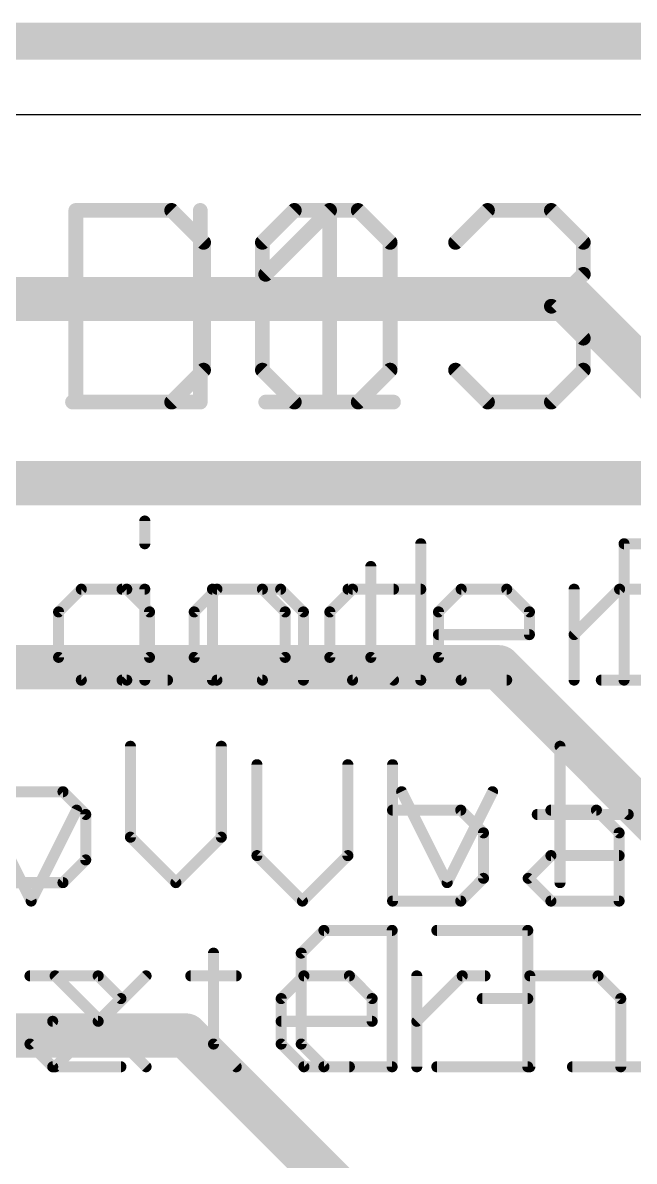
# Model space of a CAD drawing. Extents: x -0.4 to 36.2, y -3.8 to 29.2.
# Drawn here: x 11.58 to 15.79, y 18.18 to 26.04 of the extents above; entities that cross this region are included whole.
import ezdxf

# ---------------------------------------------------------------- set-up
doc = ezdxf.new("R2010")
doc.units = 0
for name, color, linetype in [('1', 12, 'CONTINUOUS'), ('20', 53, 'CONTINUOUS'), ('51', 253, 'CONTINUOUS'), ('52', 253, 'CONTINUOUS')]:
    doc.layers.add(name, color=color, linetype=linetype)

msp = doc.modelspace()

# ---------------------------------------------------------------- linework, layer by layer
at = {"layer": '1'}
for points, const_width in [([(36.068, 25.908), (-0.254, 25.908)], 0.254), ([(1.27, 24.13), (15.367, 24.13)], 0.3048), ([(15.367, 24.13), (20.193, 19.304)], 0.3048), ([(1.27, 21.59), (14.859, 21.59)], 0.3048), ([(14.859, 21.59), (17.78, 18.669)], 0.3048), ([(1.27, 19.05), (12.7, 19.05)], 0.3048), ([(12.7, 19.05), (15.24, 16.51)], 0.3048)]:
    msp.add_lwpolyline(points, dxfattribs=dict(at, const_width=const_width))
at = {"layer": '1', "const_width": 0.1524}
for points in [[(15.4209, 24.1839, 1), (15.3131, 24.0761)], [(15.367, 24.0538, 1), (15.367, 24.2062)], [(14.9129, 21.6439, 1), (14.8051, 21.5361)], [(14.859, 21.5138, 1), (14.859, 21.6662)], [(12.7539, 19.1039, 1), (12.6461, 18.9961)], [(12.7, 18.9738, 1), (12.7, 19.1262)]]:
    msp.add_lwpolyline(points, format="xyb", dxfattribs=at)
at = {"layer": '20'}
msp.add_line((31.75, 25.4), (3.81, 25.4), dxfattribs=at)
at = {"layer": '51'}
for points, const_width in [([(11.9413, 24.7407), (11.9413, 23.4188)], 0.1016), ([(12.6022, 24.7407), (11.9413, 24.7407)], 0.1016), ([(12.8225, 24.5204), (12.6022, 24.7407)], 0.1016), ([(13.251, 24.3001), (13.6916, 24.7407)], 0.1016), ([(13.6916, 24.7407), (13.6916, 23.4188)], 0.1016), ([(14.5607, 24.5204), (14.781, 24.7407)], 0.1016), ([(14.781, 24.7407), (15.2217, 24.7407)], 0.1016), ([(15.2217, 24.7407), (15.442, 24.5204)], 0.1016), ([(12.8225, 23.6391), (12.8225, 24.5204)], 0.1016), ([(15.442, 24.5204), (15.442, 24.3001)], 0.1016), ([(15.442, 24.3001), (15.2217, 24.0798)], 0.1016), ([(15.2217, 24.0798), (15.0013, 24.0798)], 0.1016), ([(15.2217, 24.0798), (15.442, 23.8594)], 0.1016), ([(15.442, 23.8594), (15.442, 23.6391)], 0.1016), ([(12.6022, 23.4188), (12.8225, 23.6391)], 0.1016), ([(14.781, 23.4188), (14.5607, 23.6391)], 0.1016), ([(15.442, 23.6391), (15.2217, 23.4188)], 0.1016), ([(11.9413, 23.4188), (12.6022, 23.4188)], 0.1016), ([(13.251, 23.4188), (14.1323, 23.4188)], 0.1016), ([(15.2217, 23.4188), (14.781, 23.4188)], 0.1016), ([(7.874, 22.86), (26.035, 22.86)], 0.254), ([(12.417, 22.5985), (12.417, 22.4417)], 0.0762), ([(13.9762, 22.2849), (13.9762, 21.6579)], 0.0762), ([(12.2603, 22.1282), (12.417, 22.1282)], 0.0762), ([(12.417, 22.1282), (12.417, 21.5011)], 0.0762), ([(12.8839, 21.5011), (12.8839, 22.1282)], 0.0762), ([(12.8839, 22.1282), (13.3542, 22.1282)], 0.0762), ([(13.3542, 22.1282), (13.511, 21.9714)], 0.0762), ([(13.8194, 22.1282), (14.133, 22.1282)], 0.0762), ([(14.4431, 21.9714), (14.5999, 22.1282)], 0.0762), ([(14.5999, 22.1282), (14.9134, 22.1282)], 0.0762), ([(14.9134, 22.1282), (15.0702, 21.9714)], 0.0762), ([(15.3786, 21.5011), (15.3786, 22.1282)], 0.0762), ([(15.3786, 21.8146), (15.6922, 22.1282)], 0.0762), ([(15.6922, 22.1282), (15.8489, 22.1282)], 0.0762), ([(13.511, 21.9714), (13.511, 21.5011)], 0.0762), ([(14.4431, 21.6579), (14.4431, 21.9714)], 0.0762), ([(15.0702, 21.9714), (15.0702, 21.8146)], 0.0762), ([(15.0702, 21.8146), (14.4431, 21.8146)], 0.0762), ([(13.9762, 21.6579), (14.133, 21.5011)], 0.0762), ([(14.5999, 21.5011), (14.4431, 21.6579)], 0.0762), ([(12.2603, 21.5011), (12.5738, 21.5011)], 0.0762), ([(14.9134, 21.5011), (14.5999, 21.5011)], 0.0762), ([(13.1907, 20.9177), (13.1907, 20.2906)], 0.0762), ([(13.8178, 20.2906), (13.8178, 20.9177)], 0.0762), ([(14.1263, 20.9177), (14.1263, 19.9771)], 0.0762), ([(11.3197, 20.6042), (11.6332, 19.9771)], 0.0762), ([(11.6332, 19.9771), (11.9468, 20.6042)], 0.0762), ([(14.5966, 20.6042), (14.1263, 20.6042)], 0.0762), ([(14.7533, 20.4474), (14.5966, 20.6042)], 0.0762), ([(15.2185, 20.6042), (15.5321, 20.6042)], 0.0762), ([(15.5321, 20.6042), (15.6888, 20.4474)], 0.0762), ([(14.7533, 20.1339), (14.7533, 20.4474)], 0.0762), ([(15.6888, 20.4474), (15.6888, 19.9771)], 0.0762), ([(13.1907, 20.2906), (13.5043, 19.9771)], 0.0762), ([(13.5043, 19.9771), (13.8178, 20.2906)], 0.0762), ([(15.0618, 20.1339), (15.2185, 20.2906)], 0.0762), ([(15.2185, 20.2906), (15.6888, 20.2906)], 0.0762), ([(14.5966, 19.9771), (14.7533, 20.1339)], 0.0762), ([(15.2185, 19.9771), (15.0618, 20.1339)], 0.0762), ([(14.1263, 19.9771), (14.5966, 19.9771)], 0.0762), ([(15.6888, 19.9771), (15.2185, 19.9771)], 0.0762), ([(12.8911, 19.6179), (12.8911, 18.9909)], 0.0762), ([(11.7988, 19.4612), (12.4258, 18.8341)], 0.0762), ([(11.7988, 18.8341), (12.4258, 19.4612)], 0.0762), ([(12.7343, 19.4612), (13.0478, 19.4612)], 0.0762), ([(13.358, 19.3044), (13.5147, 19.4612)], 0.0762), ([(13.5147, 19.4612), (13.8283, 19.4612)], 0.0762), ([(13.8283, 19.4612), (13.985, 19.3044)], 0.0762), ([(14.2935, 18.8341), (14.2935, 19.4612)], 0.0762), ([(14.2935, 19.1476), (14.607, 19.4612)], 0.0762), ([(14.607, 19.4612), (14.7638, 19.4612)], 0.0762), ([(15.0731, 18.8341), (15.0731, 19.4612)], 0.0762), ([(15.0731, 19.4612), (15.5434, 19.4612)], 0.0762), ([(15.5434, 19.4612), (15.7002, 19.3044)], 0.0762), ([(13.358, 18.9909), (13.358, 19.3044)], 0.0762), ([(13.985, 19.3044), (13.985, 19.1476)], 0.0762), ([(15.7002, 19.3044), (15.7002, 18.8341)], 0.0762), ([(13.985, 19.1476), (13.358, 19.1476)], 0.0762), ([(12.8911, 18.9909), (13.0478, 18.8341)], 0.0762), ([(13.5147, 18.8341), (13.358, 18.9909)], 0.0762), ([(13.8283, 18.8341), (13.5147, 18.8341)], 0.0762)]:
    msp.add_lwpolyline(points, dxfattribs=dict(at, const_width=const_width))
for points, const_width in [([(11.9666, 24.7407, 1), (11.9159, 24.7407)], 0.0508), ([(11.9413, 24.7661, 1), (11.9413, 24.7153)], 0.0508), ([(12.6202, 24.7587, 1), (12.5843, 24.7228)], 0.0508), ([(12.6022, 24.7153, 1), (12.6022, 24.7661)], 0.0508), ([(13.717, 24.7407, 1), (13.6662, 24.7407)], 0.0508), ([(13.7096, 24.7228, 1), (13.6737, 24.7587)], 0.0508), ([(14.781, 24.7661, 1), (14.781, 24.7153)], 0.0508), ([(14.799, 24.7228, 1), (14.7631, 24.7587)], 0.0508), ([(15.2396, 24.7587, 1), (15.2037, 24.7228)], 0.0508), ([(15.2217, 24.7153, 1), (15.2217, 24.7661)], 0.0508), ([(12.8479, 24.5204, 1), (12.7971, 24.5204)], 0.0508), ([(12.8046, 24.5024, 1), (12.8405, 24.5384)], 0.0508), ([(14.5427, 24.5384, 1), (14.5787, 24.5024)], 0.0508), ([(15.4674, 24.5204, 1), (15.4166, 24.5204)], 0.0508), ([(15.424, 24.5024, 1), (15.4599, 24.5384)], 0.0508), ([(13.233, 24.318, 1), (13.2689, 24.2821)], 0.0508), ([(15.4599, 24.2821, 1), (15.424, 24.318)], 0.0508), ([(15.4166, 24.3001, 1), (15.4674, 24.3001)], 0.0508), ([(15.0013, 24.1052, 1), (15.0013, 24.0544)], 0.0508), ([(15.2396, 24.0977, 1), (15.2037, 24.0618)], 0.0508), ([(15.2037, 24.0977, 1), (15.2396, 24.0618)], 0.0508), ([(15.2217, 24.0544, 1), (15.2217, 24.1052)], 0.0508), ([(15.4674, 23.8594, 1), (15.4166, 23.8594)], 0.0508), ([(15.424, 23.8415, 1), (15.4599, 23.8774)], 0.0508), ([(12.7971, 23.6391, 1), (12.8479, 23.6391)], 0.0508), ([(12.8405, 23.6212, 1), (12.8046, 23.6571)], 0.0508), ([(14.5787, 23.6571, 1), (14.5427, 23.6212)], 0.0508), ([(15.4166, 23.6391, 1), (15.4674, 23.6391)], 0.0508), ([(15.4599, 23.6212, 1), (15.424, 23.6571)], 0.0508), ([(11.9413, 23.4442, 1), (11.9413, 23.3934)], 0.0508), ([(11.9159, 23.4188, 1), (11.9666, 23.4188)], 0.0508), ([(12.5843, 23.4368, 1), (12.6202, 23.4008)], 0.0508), ([(12.6022, 23.3934, 1), (12.6022, 23.4442)], 0.0508), ([(13.251, 23.4442, 1), (13.251, 23.3934)], 0.0508), ([(13.6662, 23.4188, 1), (13.717, 23.4188)], 0.0508), ([(14.1323, 23.3934, 1), (14.1323, 23.4442)], 0.0508), ([(14.781, 23.4442, 1), (14.781, 23.3934)], 0.0508), ([(14.7631, 23.4008, 1), (14.799, 23.4368)], 0.0508), ([(15.2037, 23.4368, 1), (15.2396, 23.4008)], 0.0508), ([(15.2217, 23.3934, 1), (15.2217, 23.4442)], 0.0508), ([(12.4361, 22.5985, 1), (12.398, 22.5985)], 0.0381), ([(12.398, 22.4417, 1), (12.4361, 22.4417)], 0.0381), ([(13.9953, 22.2849, 1), (13.9572, 22.2849)], 0.0381), ([(12.2603, 22.1472, 1), (12.2603, 22.1091)], 0.0381), ([(12.4361, 22.1282, 1), (12.398, 22.1282)], 0.0381), ([(12.417, 22.1091, 1), (12.417, 22.1472)], 0.0381), ([(12.8839, 22.1472, 1), (12.8839, 22.1091)], 0.0381), ([(12.903, 22.1282, 1), (12.8649, 22.1282)], 0.0381), ([(13.3677, 22.1416, 1), (13.3408, 22.1147)], 0.0381), ([(13.3542, 22.1091, 1), (13.3542, 22.1472)], 0.0381), ([(13.8194, 22.1472, 1), (13.8194, 22.1091)], 0.0381), ([(14.133, 22.1091, 1), (14.133, 22.1472)], 0.0381), ([(14.5999, 22.1472, 1), (14.5999, 22.1091)], 0.0381), ([(14.6134, 22.1147, 1), (14.5864, 22.1416)], 0.0381), ([(14.9269, 22.1416, 1), (14.9, 22.1147)], 0.0381), ([(14.9134, 22.1091, 1), (14.9134, 22.1472)], 0.0381), ([(15.3977, 22.1282, 1), (15.3596, 22.1282)], 0.0381), ([(15.6922, 22.1472, 1), (15.6922, 22.1091)], 0.0381), ([(15.7057, 22.1147, 1), (15.6787, 22.1416)], 0.0381), ([(13.5301, 21.9714, 1), (13.492, 21.9714)], 0.0381), ([(13.4975, 21.9579, 1), (13.5245, 21.9849)], 0.0381), ([(14.4622, 21.9714, 1), (14.4241, 21.9714)], 0.0381), ([(14.4297, 21.9849, 1), (14.4566, 21.9579)], 0.0381), ([(15.0892, 21.9714, 1), (15.0511, 21.9714)], 0.0381), ([(15.0567, 21.9579, 1), (15.0837, 21.9849)], 0.0381), ([(14.4431, 21.8337, 1), (14.4431, 21.7956)], 0.0381), ([(15.0511, 21.8146, 1), (15.0892, 21.8146)], 0.0381), ([(15.0702, 21.7956, 1), (15.0702, 21.8337)], 0.0381), ([(15.3652, 21.8281, 1), (15.3921, 21.8012)], 0.0381), ([(13.9897, 21.6713, 1), (13.9627, 21.6444)], 0.0381), ([(13.9572, 21.6579, 1), (13.9953, 21.6579)], 0.0381), ([(14.4241, 21.6579, 1), (14.4622, 21.6579)], 0.0381), ([(14.4566, 21.6713, 1), (14.4297, 21.6444)], 0.0381), ([(12.2603, 21.5202, 1), (12.2603, 21.4821)], 0.0381), ([(12.398, 21.5011, 1), (12.4361, 21.5011)], 0.0381), ([(12.5738, 21.4821, 1), (12.5738, 21.5202)], 0.0381), ([(12.8649, 21.5011, 1), (12.903, 21.5011)], 0.0381), ([(13.492, 21.5011, 1), (13.5301, 21.5011)], 0.0381), ([(14.1195, 21.4876, 1), (14.1465, 21.5146)], 0.0381), ([(14.5999, 21.5202, 1), (14.5999, 21.4821)], 0.0381), ([(14.5864, 21.4876, 1), (14.6134, 21.5146)], 0.0381), ([(14.9134, 21.4821, 1), (14.9134, 21.5202)], 0.0381), ([(15.3596, 21.5011, 1), (15.3977, 21.5011)], 0.0381), ([(13.2098, 20.9177, 1), (13.1717, 20.9177)], 0.0381), ([(13.8369, 20.9177, 1), (13.7988, 20.9177)], 0.0381), ([(14.1453, 20.9177, 1), (14.1072, 20.9177)], 0.0381), ([(11.9638, 20.5956, 1), (11.9297, 20.6127)], 0.0381), ([(14.1263, 20.6232, 1), (14.1263, 20.5851)], 0.0381), ([(14.61, 20.6176, 1), (14.5831, 20.5907)], 0.0381), ([(14.5966, 20.5851, 1), (14.5966, 20.6232)], 0.0381), ([(15.2185, 20.6232, 1), (15.2185, 20.5851)], 0.0381), ([(15.5455, 20.6176, 1), (15.5186, 20.5907)], 0.0381), ([(15.5321, 20.5851, 1), (15.5321, 20.6232)], 0.0381), ([(14.7724, 20.4474, 1), (14.7343, 20.4474)], 0.0381), ([(14.7398, 20.4339, 1), (14.7668, 20.4609)], 0.0381), ([(15.7079, 20.4474, 1), (15.6698, 20.4474)], 0.0381), ([(15.6754, 20.4339, 1), (15.7023, 20.4609)], 0.0381), ([(13.1717, 20.2906, 1), (13.2098, 20.2906)], 0.0381), ([(13.2042, 20.3041, 1), (13.1773, 20.2772)], 0.0381), ([(13.7988, 20.2906, 1), (13.8369, 20.2906)], 0.0381), ([(13.8313, 20.2772, 1), (13.8043, 20.3041)], 0.0381), ([(15.2185, 20.3097, 1), (15.2185, 20.2716)], 0.0381), ([(15.232, 20.2772, 1), (15.2051, 20.3041)], 0.0381), ([(15.6888, 20.2716, 1), (15.6888, 20.3097)], 0.0381), ([(14.7343, 20.1339, 1), (14.7724, 20.1339)], 0.0381), ([(14.7668, 20.1204, 1), (14.7398, 20.1473)], 0.0381), ([(15.0752, 20.1473, 1), (15.0483, 20.1204)], 0.0381), ([(15.0483, 20.1473, 1), (15.0752, 20.1204)], 0.0381), ([(11.6162, 19.9856, 1), (11.6503, 19.9686)], 0.0381), ([(11.6162, 19.9686, 1), (11.6503, 19.9856)], 0.0381), ([(13.4908, 19.9906, 1), (13.5177, 19.9636)], 0.0381), ([(13.4908, 19.9636, 1), (13.5177, 19.9906)], 0.0381), ([(14.1263, 19.9962, 1), (14.1263, 19.9581)], 0.0381), ([(14.1072, 19.9771, 1), (14.1453, 19.9771)], 0.0381), ([(14.5831, 19.9906, 1), (14.61, 19.9636)], 0.0381), ([(14.5966, 19.9581, 1), (14.5966, 19.9962)], 0.0381), ([(15.2185, 19.9962, 1), (15.2185, 19.9581)], 0.0381), ([(15.2051, 19.9636, 1), (15.232, 19.9906)], 0.0381), ([(15.6698, 19.9771, 1), (15.7079, 19.9771)], 0.0381), ([(15.6888, 19.9581, 1), (15.6888, 19.9962)], 0.0381), ([(12.9101, 19.6179, 1), (12.872, 19.6179)], 0.0381), ([(11.8122, 19.4746, 1), (11.7853, 19.4477)], 0.0381), ([(12.4393, 19.4477, 1), (12.4124, 19.4746)], 0.0381), ([(12.7343, 19.4802, 1), (12.7343, 19.4421)], 0.0381), ([(13.0478, 19.4421, 1), (13.0478, 19.4802)], 0.0381), ([(13.5147, 19.4802, 1), (13.5147, 19.4421)], 0.0381), ([(13.5282, 19.4477, 1), (13.5013, 19.4746)], 0.0381), ([(13.8417, 19.4746, 1), (13.8148, 19.4477)], 0.0381), ([(13.8283, 19.4421, 1), (13.8283, 19.4802)], 0.0381), ([(14.3125, 19.4612, 1), (14.2744, 19.4612)], 0.0381), ([(14.607, 19.4802, 1), (14.607, 19.4421)], 0.0381), ([(14.6205, 19.4477, 1), (14.5936, 19.4746)], 0.0381), ([(14.7638, 19.4421, 1), (14.7638, 19.4802)], 0.0381), ([(15.0921, 19.4612, 1), (15.054, 19.4612)], 0.0381), ([(15.0731, 19.4802, 1), (15.0731, 19.4421)], 0.0381), ([(15.5569, 19.4746, 1), (15.5299, 19.4477)], 0.0381), ([(15.5434, 19.4421, 1), (15.5434, 19.4802)], 0.0381), ([(13.3445, 19.3179, 1), (13.3714, 19.2909)], 0.0381), ([(13.377, 19.3044, 1), (13.3389, 19.3044)], 0.0381), ([(14.0041, 19.3044, 1), (13.966, 19.3044)], 0.0381), ([(13.9716, 19.2909, 1), (13.9985, 19.3179)], 0.0381), ([(15.7192, 19.3044, 1), (15.6811, 19.3044)], 0.0381), ([(15.6867, 19.2909, 1), (15.7136, 19.3179)], 0.0381), ([(13.358, 19.1667, 1), (13.358, 19.1286)], 0.0381), ([(13.966, 19.1476, 1), (14.0041, 19.1476)], 0.0381), ([(13.985, 19.1286, 1), (13.985, 19.1667)], 0.0381), ([(14.28, 19.1611, 1), (14.307, 19.1342)], 0.0381), ([(12.872, 18.9909, 1), (12.9101, 18.9909)], 0.0381), ([(12.9045, 19.0043, 1), (12.8776, 18.9774)], 0.0381), ([(13.3714, 19.0043, 1), (13.3445, 18.9774)], 0.0381), ([(13.3389, 18.9909, 1), (13.377, 18.9909)], 0.0381), ([(11.7853, 18.8476, 1), (11.8122, 18.8206)], 0.0381), ([(12.4124, 18.8206, 1), (12.4393, 18.8476)], 0.0381), ([(13.0344, 18.8206, 1), (13.0613, 18.8476)], 0.0381), ([(13.5147, 18.8531, 1), (13.5147, 18.815)], 0.0381), ([(13.5013, 18.8206, 1), (13.5282, 18.8476)], 0.0381), ([(13.8283, 18.815, 1), (13.8283, 18.8531)], 0.0381), ([(14.2744, 18.8341, 1), (14.3125, 18.8341)], 0.0381), ([(15.054, 18.8341, 1), (15.0921, 18.8341)], 0.0381), ([(15.6811, 18.8341, 1), (15.7192, 18.8341)], 0.0381)]:
    msp.add_lwpolyline(points, format="xyb", dxfattribs=dict(at, const_width=const_width))
at = {"layer": '52'}
for points, const_width in [([(12.7997, 24.7407), (12.7997, 23.4188)], 0.1016), ([(13.2281, 24.5204), (13.4484, 24.7407)], 0.1016), ([(13.4484, 24.7407), (13.8891, 24.7407)], 0.1016), ([(13.8891, 24.7407), (14.1094, 24.5204)], 0.1016), ([(13.2281, 23.6391), (13.2281, 24.5204)], 0.1016), ([(14.1094, 24.5204), (14.1094, 23.6391)], 0.1016), ([(13.4484, 23.4188), (13.2281, 23.6391)], 0.1016), ([(14.1094, 23.6391), (13.8891, 23.4188)], 0.1016), ([(12.7997, 23.4188), (11.9184, 23.4188)], 0.1016), ([(13.8891, 23.4188), (13.4484, 23.4188)], 0.1016), ([(7.874, 22.86), (26.035, 22.86)], 0.3048), ([(14.3205, 22.4417), (14.3205, 21.5011)], 0.0762), ([(15.8797, 22.4417), (15.723, 22.4417)], 0.0762), ([(15.723, 22.4417), (15.723, 21.5011)], 0.0762), ([(11.8224, 21.9714), (11.9792, 22.1282)], 0.0762), ([(11.9792, 22.1282), (12.2927, 22.1282)], 0.0762), ([(12.2927, 22.1282), (12.4495, 21.9714)], 0.0762), ([(12.7579, 21.9714), (12.9147, 22.1282)], 0.0762), ([(12.9147, 22.1282), (13.2282, 22.1282)], 0.0762), ([(13.2282, 22.1282), (13.385, 21.9714)], 0.0762), ([(13.6935, 21.9714), (13.8502, 22.1282)], 0.0762), ([(13.8502, 22.1282), (14.3205, 22.1282)], 0.0762), ([(11.8224, 21.6579), (11.8224, 21.9714)], 0.0762), ([(12.4495, 21.9714), (12.4495, 21.6579)], 0.0762), ([(12.7579, 21.6579), (12.7579, 21.9714)], 0.0762), ([(13.385, 21.9714), (13.385, 21.6579)], 0.0762), ([(13.6935, 21.6579), (13.6935, 21.9714)], 0.0762), ([(11.9792, 21.5011), (11.8224, 21.6579)], 0.0762), ([(12.4495, 21.6579), (12.2927, 21.5011)], 0.0762), ([(12.9147, 21.5011), (12.7579, 21.6579)], 0.0762), ([(13.385, 21.6579), (13.2282, 21.5011)], 0.0762), ([(13.8502, 21.5011), (13.6935, 21.6579)], 0.0762), ([(12.2927, 21.5011), (11.9792, 21.5011)], 0.0762), ([(13.2282, 21.5011), (12.9147, 21.5011)], 0.0762), ([(14.3205, 21.5011), (13.8502, 21.5011)], 0.0762), ([(15.8797, 21.5011), (15.5662, 21.5011)], 0.0762), ([(12.3179, 20.4176), (12.3179, 21.0447)], 0.0762), ([(12.9449, 21.0447), (12.9449, 20.4176)], 0.0762), ([(15.2812, 20.1041), (15.2812, 21.0447)], 0.0762), ([(15.2812, 21.0447), (15.7515, 20.5744)], 0.0762), ([(11.3823, 20.7312), (11.8526, 20.7312)], 0.0762), ([(11.8526, 20.7312), (12.0094, 20.5744)], 0.0762), ([(14.5024, 20.1041), (14.1889, 20.7312)], 0.0762), ([(14.816, 20.7312), (14.5024, 20.1041)], 0.0762), ([(12.0094, 20.5744), (12.0094, 20.2609)], 0.0762), ([(15.7515, 20.5744), (15.1244, 20.5744)], 0.0762), ([(12.6314, 20.1041), (12.3179, 20.4176)], 0.0762), ([(12.9449, 20.4176), (12.6314, 20.1041)], 0.0762), ([(12.0094, 20.2609), (11.8526, 20.1041)], 0.0762), ([(11.8526, 20.1041), (11.3823, 20.1041)], 0.0762), ([(13.4961, 19.6179), (13.6528, 19.7747)], 0.0762), ([(13.6528, 19.7747), (14.1231, 19.7747)], 0.0762), ([(14.1231, 19.7747), (14.1231, 18.8341)], 0.0762), ([(14.4316, 19.7747), (15.0586, 19.7747)], 0.0762), ([(15.0586, 19.7747), (15.0586, 18.8341)], 0.0762), ([(13.4961, 18.9909), (13.4961, 19.6179)], 0.0762), ([(12.0953, 19.4612), (11.625, 19.4612)], 0.0762), ([(12.2521, 19.3044), (12.0953, 19.4612)], 0.0762), ([(12.0953, 19.1476), (12.2521, 19.3044)], 0.0762), ([(15.0586, 19.3044), (14.7451, 19.3044)], 0.0762), ([(11.625, 18.9909), (11.7818, 19.1476)], 0.0762), ([(11.7818, 19.1476), (12.0953, 19.1476)], 0.0762), ([(11.7818, 18.8341), (11.625, 18.9909)], 0.0762), ([(13.6528, 18.8341), (13.4961, 18.9909)], 0.0762), ([(12.2521, 18.8341), (11.7818, 18.8341)], 0.0762), ([(14.1231, 18.8341), (13.6528, 18.8341)], 0.0762), ([(15.0586, 18.8341), (14.4316, 18.8341)], 0.0762), ([(15.9942, 18.8341), (15.3671, 18.8341)], 0.0762)]:
    msp.add_lwpolyline(points, dxfattribs=dict(at, const_width=const_width))
for points, const_width in [([(12.8251, 24.7407, 1), (12.7743, 24.7407)], 0.0508), ([(13.4484, 24.7661, 1), (13.4484, 24.7153)], 0.0508), ([(13.4664, 24.7228, 1), (13.4305, 24.7587)], 0.0508), ([(13.907, 24.7587, 1), (13.8711, 24.7228)], 0.0508), ([(13.8891, 24.7153, 1), (13.8891, 24.7661)], 0.0508), ([(13.2535, 24.5204, 1), (13.2027, 24.5204)], 0.0508), ([(13.2102, 24.5384, 1), (13.2461, 24.5024)], 0.0508), ([(14.1348, 24.5204, 1), (14.084, 24.5204)], 0.0508), ([(14.0914, 24.5024, 1), (14.1274, 24.5384)], 0.0508), ([(13.2027, 23.6391, 1), (13.2535, 23.6391)], 0.0508), ([(13.2461, 23.6571, 1), (13.2102, 23.6212)], 0.0508), ([(14.084, 23.6391, 1), (14.1348, 23.6391)], 0.0508), ([(14.1274, 23.6212, 1), (14.0914, 23.6571)], 0.0508), ([(11.9184, 23.4442, 1), (11.9184, 23.3934)], 0.0508), ([(12.7743, 23.4188, 1), (12.8251, 23.4188)], 0.0508), ([(12.7997, 23.3934, 1), (12.7997, 23.4442)], 0.0508), ([(13.4484, 23.4442, 1), (13.4484, 23.3934)], 0.0508), ([(13.4305, 23.4008, 1), (13.4664, 23.4368)], 0.0508), ([(13.8711, 23.4368, 1), (13.907, 23.4008)], 0.0508), ([(13.8891, 23.3934, 1), (13.8891, 23.4442)], 0.0508), ([(14.3396, 22.4417, 1), (14.3015, 22.4417)], 0.0381), ([(15.723, 22.4608, 1), (15.723, 22.4227)], 0.0381), ([(15.742, 22.4417, 1), (15.7039, 22.4417)], 0.0381), ([(11.9792, 22.1472, 1), (11.9792, 22.1091)], 0.0381), ([(11.9927, 22.1147, 1), (11.9657, 22.1416)], 0.0381), ([(12.3062, 22.1416, 1), (12.2792, 22.1147)], 0.0381), ([(12.2927, 22.1091, 1), (12.2927, 22.1472)], 0.0381), ([(12.9147, 22.1472, 1), (12.9147, 22.1091)], 0.0381), ([(12.9282, 22.1147, 1), (12.9012, 22.1416)], 0.0381), ([(13.2417, 22.1416, 1), (13.2148, 22.1147)], 0.0381), ([(13.2282, 22.1091, 1), (13.2282, 22.1472)], 0.0381), ([(13.8502, 22.1472, 1), (13.8502, 22.1091)], 0.0381), ([(13.8637, 22.1147, 1), (13.8368, 22.1416)], 0.0381), ([(14.3205, 22.1091, 1), (14.3205, 22.1472)], 0.0381), ([(11.8415, 21.9714, 1), (11.8034, 21.9714)], 0.0381), ([(11.8089, 21.9849, 1), (11.8359, 21.9579)], 0.0381), ([(12.4685, 21.9714, 1), (12.4304, 21.9714)], 0.0381), ([(12.436, 21.9579, 1), (12.463, 21.9849)], 0.0381), ([(12.777, 21.9714, 1), (12.7389, 21.9714)], 0.0381), ([(12.7445, 21.9849, 1), (12.7714, 21.9579)], 0.0381), ([(13.4041, 21.9714, 1), (13.366, 21.9714)], 0.0381), ([(13.3715, 21.9579, 1), (13.3985, 21.9849)], 0.0381), ([(13.68, 21.9849, 1), (13.7069, 21.9579)], 0.0381), ([(13.7125, 21.9714, 1), (13.6744, 21.9714)], 0.0381), ([(11.8359, 21.6713, 1), (11.8089, 21.6444)], 0.0381), ([(11.8034, 21.6579, 1), (11.8415, 21.6579)], 0.0381), ([(12.4304, 21.6579, 1), (12.4685, 21.6579)], 0.0381), ([(12.463, 21.6444, 1), (12.436, 21.6713)], 0.0381), ([(12.7389, 21.6579, 1), (12.777, 21.6579)], 0.0381), ([(12.7714, 21.6713, 1), (12.7445, 21.6444)], 0.0381), ([(13.366, 21.6579, 1), (13.4041, 21.6579)], 0.0381), ([(13.3985, 21.6444, 1), (13.3715, 21.6713)], 0.0381), ([(13.7069, 21.6713, 1), (13.68, 21.6444)], 0.0381), ([(13.6744, 21.6579, 1), (13.7125, 21.6579)], 0.0381), ([(11.9792, 21.5202, 1), (11.9792, 21.4821)], 0.0381), ([(11.9657, 21.4876, 1), (11.9927, 21.5146)], 0.0381), ([(12.2792, 21.5146, 1), (12.3062, 21.4876)], 0.0381), ([(12.2927, 21.4821, 1), (12.2927, 21.5202)], 0.0381), ([(12.9147, 21.5202, 1), (12.9147, 21.4821)], 0.0381), ([(12.9012, 21.4876, 1), (12.9282, 21.5146)], 0.0381), ([(13.2148, 21.5146, 1), (13.2417, 21.4876)], 0.0381), ([(13.2282, 21.4821, 1), (13.2282, 21.5202)], 0.0381), ([(13.8502, 21.5202, 1), (13.8502, 21.4821)], 0.0381), ([(13.8368, 21.4876, 1), (13.8637, 21.5146)], 0.0381), ([(14.3015, 21.5011, 1), (14.3396, 21.5011)], 0.0381), ([(14.3205, 21.4821, 1), (14.3205, 21.5202)], 0.0381), ([(15.5662, 21.5202, 1), (15.5662, 21.4821)], 0.0381), ([(15.7039, 21.5011, 1), (15.742, 21.5011)], 0.0381), ([(12.3369, 21.0447, 1), (12.2988, 21.0447)], 0.0381), ([(12.964, 21.0447, 1), (12.9259, 21.0447)], 0.0381), ([(15.2946, 21.0582, 1), (15.2677, 21.0312)], 0.0381), ([(15.3002, 21.0447, 1), (15.2621, 21.0447)], 0.0381), ([(11.8661, 20.7446, 1), (11.8392, 20.7177)], 0.0381), ([(11.8526, 20.7121, 1), (11.8526, 20.7502)], 0.0381), ([(14.2059, 20.7397, 1), (14.1719, 20.7226)], 0.0381), ([(14.833, 20.7226, 1), (14.7989, 20.7397)], 0.0381), ([(12.0285, 20.5744, 1), (11.9904, 20.5744)], 0.0381), ([(11.9959, 20.5609, 1), (12.0229, 20.5879)], 0.0381), ([(15.1244, 20.5935, 1), (15.1244, 20.5554)], 0.0381), ([(15.738, 20.5609, 1), (15.7649, 20.5879)], 0.0381), ([(15.7515, 20.5554, 1), (15.7515, 20.5935)], 0.0381), ([(12.2988, 20.4176, 1), (12.3369, 20.4176)], 0.0381), ([(12.3313, 20.4311, 1), (12.3044, 20.4042)], 0.0381), ([(12.9259, 20.4176, 1), (12.964, 20.4176)], 0.0381), ([(12.9584, 20.4042, 1), (12.9315, 20.4311)], 0.0381), ([(11.9904, 20.2609, 1), (12.0285, 20.2609)], 0.0381), ([(12.0229, 20.2474, 1), (11.9959, 20.2743)], 0.0381), ([(11.8392, 20.1176, 1), (11.8661, 20.0906)], 0.0381), ([(11.8526, 20.0851, 1), (11.8526, 20.1232)], 0.0381), ([(12.6179, 20.1176, 1), (12.6449, 20.0906)], 0.0381), ([(12.6179, 20.0906, 1), (12.6449, 20.1176)], 0.0381), ([(14.4854, 20.1126, 1), (14.5195, 20.0956)], 0.0381), ([(14.4854, 20.0956, 1), (14.5195, 20.1126)], 0.0381), ([(15.2621, 20.1041, 1), (15.3002, 20.1041)], 0.0381), ([(13.6528, 19.7938, 1), (13.6528, 19.7557)], 0.0381), ([(13.6663, 19.7612, 1), (13.6394, 19.7882)], 0.0381), ([(14.1422, 19.7747, 1), (14.1041, 19.7747)], 0.0381), ([(14.1231, 19.7557, 1), (14.1231, 19.7938)], 0.0381), ([(14.4316, 19.7938, 1), (14.4316, 19.7557)], 0.0381), ([(15.0777, 19.7747, 1), (15.0396, 19.7747)], 0.0381), ([(15.0586, 19.7557, 1), (15.0586, 19.7938)], 0.0381), ([(13.5151, 19.6179, 1), (13.477, 19.6179)], 0.0381), ([(13.4826, 19.6314, 1), (13.5095, 19.6045)], 0.0381), ([(11.625, 19.4802, 1), (11.625, 19.4421)], 0.0381), ([(12.1088, 19.4746, 1), (12.0819, 19.4477)], 0.0381), ([(12.0953, 19.4421, 1), (12.0953, 19.4802)], 0.0381), ([(12.2656, 19.2909, 1), (12.2386, 19.3179)], 0.0381), ([(12.2386, 19.2909, 1), (12.2656, 19.3179)], 0.0381), ([(14.7451, 19.3235, 1), (14.7451, 19.2854)], 0.0381), ([(15.0586, 19.2854, 1), (15.0586, 19.3235)], 0.0381), ([(11.7818, 19.1667, 1), (11.7818, 19.1286)], 0.0381), ([(11.7953, 19.1342, 1), (11.7683, 19.1611)], 0.0381), ([(12.0819, 19.1611, 1), (12.1088, 19.1342)], 0.0381), ([(12.0953, 19.1286, 1), (12.0953, 19.1667)], 0.0381), ([(11.6385, 19.0043, 1), (11.6115, 18.9774)], 0.0381), ([(11.6115, 19.0043, 1), (11.6385, 18.9774)], 0.0381), ([(13.5095, 19.0043, 1), (13.4826, 18.9774)], 0.0381), ([(13.477, 18.9909, 1), (13.5151, 18.9909)], 0.0381), ([(11.7818, 18.8531, 1), (11.7818, 18.815)], 0.0381), ([(11.7683, 18.8206, 1), (11.7953, 18.8476)], 0.0381), ([(12.2521, 18.815, 1), (12.2521, 18.8531)], 0.0381), ([(13.6528, 18.8531, 1), (13.6528, 18.815)], 0.0381), ([(13.6394, 18.8206, 1), (13.6663, 18.8476)], 0.0381), ([(14.1041, 18.8341, 1), (14.1422, 18.8341)], 0.0381), ([(14.1231, 18.815, 1), (14.1231, 18.8531)], 0.0381), ([(14.4316, 18.8531, 1), (14.4316, 18.815)], 0.0381), ([(15.0396, 18.8341, 1), (15.0777, 18.8341)], 0.0381), ([(15.0586, 18.815, 1), (15.0586, 18.8531)], 0.0381), ([(15.3671, 18.8531, 1), (15.3671, 18.815)], 0.0381)]:
    msp.add_lwpolyline(points, format="xyb", dxfattribs=dict(at, const_width=const_width))

doc.saveas('drawing.dxf')
